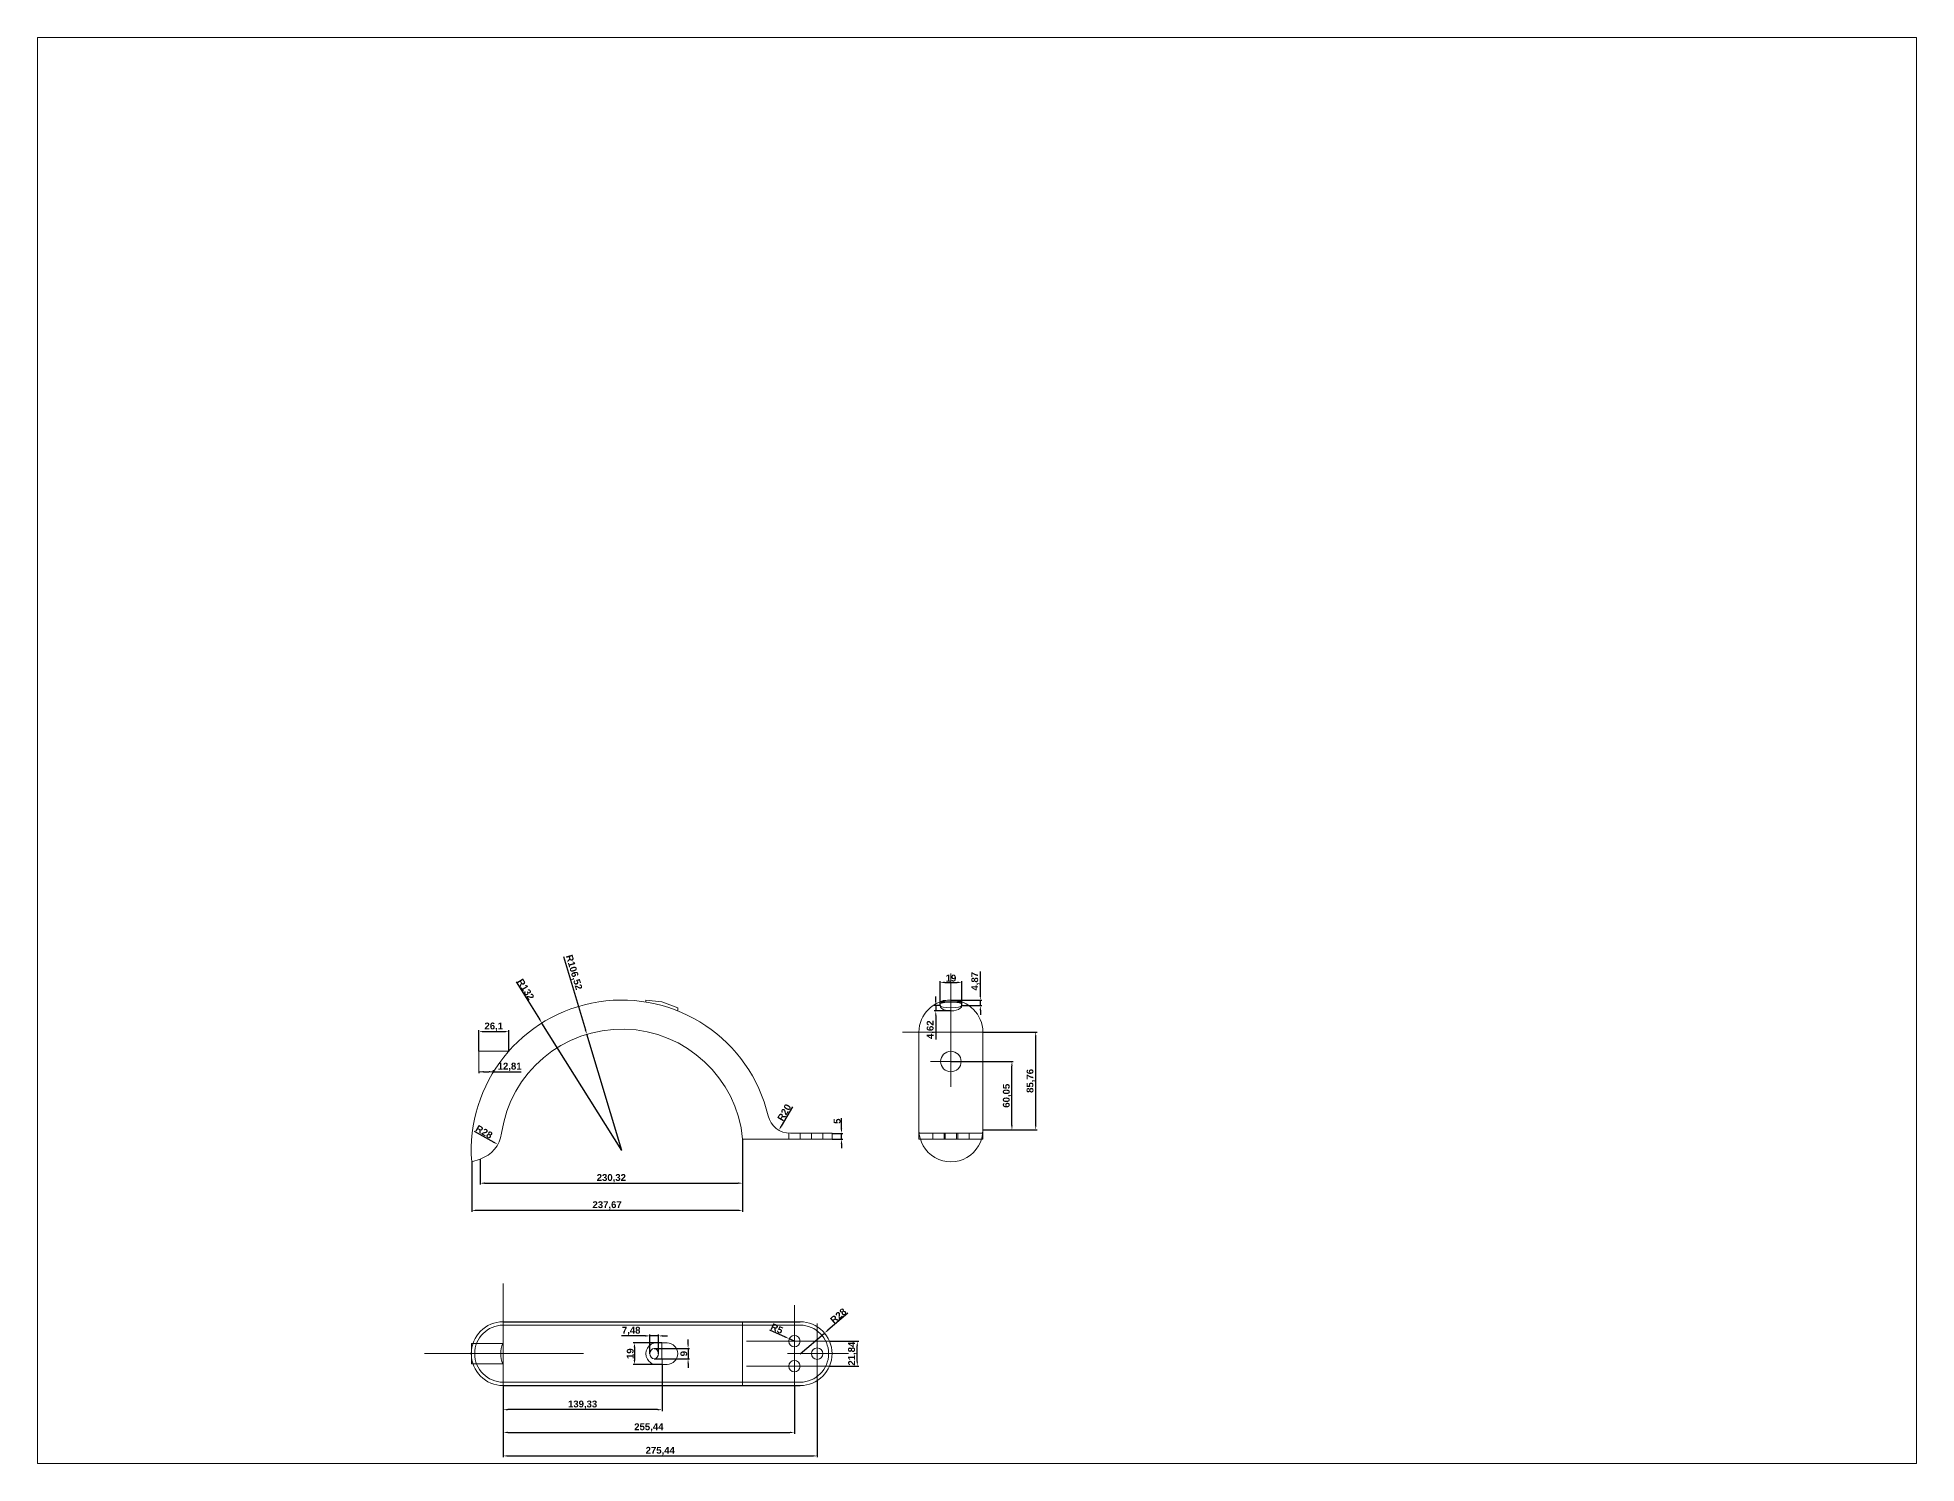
# Paper-space layout 'Presentación2' of a CAD drawing. Header units: millimetres. Extents: x 26 to 231, y 20 to 176.
# The model-space entities are those that its viewports show. They can reach past a viewport. Long polylines and large blocks are cut down to what shows.
import ezdxf

# ---------------------------------------------------------------- set-up
doc = ezdxf.new("R2010")
doc.units = ezdxf.units.MM
doc.linetypes.add('TRAZO_Y_PUNTO', pattern=[25.4, 12.7, -6.35, 0, -6.35])
doc.linetypes.add('TRAZOS', pattern=[19.05, 12.7, -6.35])
for name, color, linetype, lineweight in [('01_Contornos', 7, 'Continuous', 20), ('02_Ocultas', 4, 'TRAZOS', 20), ('03_Ejes', 1, 'TRAZO_Y_PUNTO', 18), ('04_Cotas', 3, 'Continuous', 18)]:
    doc.layers.add(name, color=color, linetype=linetype, lineweight=lineweight)
doc.styles.add('EstiloCota', font='arialbd.ttf', dxfattribs={"height": 6})
doc.dimstyles.new('CotasUNE', dxfattribs={"dimtxt": 10, "dimasz": 4, "dimexe": 1.25, "dimexo": 0, "dimtad": 1, "dimtxsty": 'EstiloCota', "dimcen": 2.5, "dimclrd": 256, "dimclrt": 256, "dimadec": 0, "dimazin": 0, "dimtfac": 1, "dimtmove": 0, "dimatfit": 3, "dimfxl": 1, "dimarcsym": 0})

# ---------------------------------------------------------------- blocks, each defined once
blk = doc.blocks.new('*D3')
at = {"layer": '04_Cotas', "color": 0, "lineweight": -2, "transparency": 16777216}
for p, q in [((101.4, 122.5), (101.4, 59.6)), ((376.9, 126.9), (376.9, 59.6))]:
    blk.add_line(p, q, dxfattribs=at)
at = {"layer": '04_Cotas', "lineweight": -2, "transparency": 16777216}
blk.add_line((105.4, 60.8), (372.9, 60.8), dxfattribs=at)
at = {"layer": '04_Cotas', "transparency": 16777216}
for points in [[(105.4, 61.5), (105.4, 60.2), (101.4, 60.8)], [(372.9, 61.5), (372.9, 60.2), (376.9, 60.8)]]:
    blk.add_solid(points, dxfattribs=at)
at = {"layer": 'Defpoints', "color": 0}
for p in [(101.4, 122.5), (376.9, 126.9), (376.9, 60.8)]:
    blk.add_point(p, dxfattribs=at)
at = {"layer": '04_Cotas', "transparency": 16777216, "insert": (239.2, 65.1), "char_height": 6, "attachment_point": 5, "style": 'EstiloCota'}
blk.add_mtext('275,44', dxfattribs=at)
blk = doc.blocks.new('*D4')
at = {"layer": '04_Cotas', "color": 0, "lineweight": -2, "transparency": 16777216}
for p, q in [((101.4, 122.5), (101.4, 80.2)), ((356.9, 122.5), (356.9, 80.2))]:
    blk.add_line(p, q, dxfattribs=at)
at = {"layer": '04_Cotas', "lineweight": -2, "transparency": 16777216}
blk.add_line((105.4, 81.4), (352.9, 81.4), dxfattribs=at)
at = {"layer": '04_Cotas', "transparency": 16777216}
for points in [[(105.4, 82.1), (105.4, 80.8), (101.4, 81.4)], [(352.9, 82.1), (352.9, 80.8), (356.9, 81.4)]]:
    blk.add_solid(points, dxfattribs=at)
at = {"layer": 'Defpoints', "color": 0}
for p in [(101.4, 122.5), (356.9, 122.5), (356.9, 81.4)]:
    blk.add_point(p, dxfattribs=at)
at = {"layer": '04_Cotas', "transparency": 16777216, "insert": (229.2, 85.7), "char_height": 6, "attachment_point": 5, "style": 'EstiloCota'}
blk.add_mtext('255,44', dxfattribs=at)
blk = doc.blocks.new('*D5')
at = {"layer": '04_Cotas', "color": 0, "lineweight": -2, "transparency": 16777216}
for p, q in [((240.6, 160), (215.4, 160)), ((240.8, 141), (215.4, 141))]:
    blk.add_line(p, q, dxfattribs=at)
at = {"layer": '04_Cotas', "lineweight": -2, "transparency": 16777216}
blk.add_line((216.6, 156), (216.6, 145), dxfattribs=at)
at = {"layer": '04_Cotas', "transparency": 16777216}
for points in [[(215.9, 156), (217.3, 156), (216.6, 160)], [(215.9, 145), (217.3, 145), (216.6, 141)]]:
    blk.add_solid(points, dxfattribs=at)
at = {"layer": 'Defpoints', "color": 0}
for p in [(240.6, 160), (216.6, 141), (240.8, 141)]:
    blk.add_point(p, dxfattribs=at)
at = {"layer": '04_Cotas', "transparency": 16777216, "insert": (212.9, 150.5), "char_height": 6, "attachment_point": 5, "rotation": 90, "style": 'EstiloCota'}
blk.add_mtext('19', dxfattribs=at)
blk = doc.blocks.new('*D6')
at = {"layer": '04_Cotas', "lineweight": -2, "transparency": 16777216}
for p, q in [((226.1, 166.1), (205.3, 166.1)), ((237.6, 166.1), (230.1, 166.1)), ((241.6, 166.1), (245.6, 166.1))]:
    blk.add_line(p, q, dxfattribs=at)
at = {"layer": '04_Cotas', "color": 0, "lineweight": -2, "transparency": 16777216}
for p, q in [((230.1, 150.5), (230.1, 167.4)), ((237.6, 150.5), (237.6, 167.4))]:
    blk.add_line(p, q, dxfattribs=at)
at = {"layer": '04_Cotas', "transparency": 16777216}
for points in [[(226.1, 166.8), (226.1, 165.4), (230.1, 166.1)], [(241.6, 166.8), (241.6, 165.4), (237.6, 166.1)]]:
    blk.add_solid(points, dxfattribs=at)
at = {"layer": 'Defpoints', "color": 0}
for p in [(230.1, 166.1), (230.1, 150.5), (237.6, 150.5)]:
    blk.add_point(p, dxfattribs=at)
at = {"layer": '04_Cotas', "transparency": 16777216, "insert": (213.7, 170.4), "char_height": 6, "attachment_point": 5, "style": 'EstiloCota'}
blk.add_mtext('7,48', dxfattribs=at)
blk = doc.blocks.new('*D7')
at = {"layer": '04_Cotas', "color": 0, "lineweight": -2, "transparency": 16777216}
for p, q in [((233.9, 155), (264.9, 155)), ((233.9, 146), (264.9, 146))]:
    blk.add_line(p, q, dxfattribs=at)
at = {"layer": '04_Cotas', "lineweight": -2, "transparency": 16777216}
for p, q in [((263.6, 159), (263.6, 163)), ((263.6, 155), (263.6, 146)), ((263.6, 142), (263.6, 138))]:
    blk.add_line(p, q, dxfattribs=at)
at = {"layer": '04_Cotas', "transparency": 16777216}
for points in [[(263, 159), (264.3, 159), (263.6, 155)], [(263, 142), (264.3, 142), (263.6, 146)]]:
    blk.add_solid(points, dxfattribs=at)
at = {"layer": 'Defpoints', "color": 0}
for p in [(233.9, 155), (233.9, 146), (263.6, 146)]:
    blk.add_point(p, dxfattribs=at)
at = {"layer": '04_Cotas', "transparency": 16777216, "insert": (259.9, 150.5), "char_height": 6, "attachment_point": 5, "rotation": 90, "style": 'EstiloCota'}
blk.add_mtext('9', dxfattribs=at)
blk = doc.blocks.new('*D8')
at = {"layer": '04_Cotas', "lineweight": -2, "transparency": 16777216}
for p, q in [((334.9, 171.5), (348.7, 165.2)), ((356.9, 161.5), (352.3, 163.6))]:
    blk.add_line(p, q, dxfattribs=at)
at = {"layer": '04_Cotas', "transparency": 16777216}
blk.add_solid([(349, 165.8), (348.4, 164.6), (352.3, 163.6)], dxfattribs=at)
at = {"layer": 'Defpoints', "color": 0}
for p in [(352.3, 163.6), (356.9, 161.5)]:
    blk.add_point(p, dxfattribs=at)
at = {"layer": '04_Cotas', "transparency": 16777216, "insert": (341.5, 172.5), "char_height": 6, "attachment_point": 5, "rotation": 335.525, "style": 'EstiloCota'}
blk.add_mtext('R5', dxfattribs=at)
blk = doc.blocks.new('*D9')
at = {"layer": '04_Cotas', "lineweight": -2, "transparency": 16777216}
for p, q in [((403.8, 185.9), (386.3, 171.1)), ((361.9, 150.5), (383.3, 168.6))]:
    blk.add_line(p, q, dxfattribs=at)
at = {"layer": '04_Cotas', "transparency": 16777216}
blk.add_solid([(385.9, 171.7), (386.8, 170.6), (383.3, 168.6)], dxfattribs=at)
at = {"layer": 'Defpoints', "color": 0}
for p in [(383.3, 168.6), (361.9, 150.5)]:
    blk.add_point(p, dxfattribs=at)
at = {"layer": '04_Cotas', "transparency": 16777216, "insert": (395.4, 183.7), "char_height": 6, "attachment_point": 5, "rotation": 40.1571, "style": 'EstiloCota'}
blk.add_mtext('R28', dxfattribs=at)
blk = doc.blocks.new('*D10')
at = {"layer": '04_Cotas', "color": 0, "lineweight": -2, "transparency": 16777216}
for p, q in [((522.2, 432.6), (569.8, 432.6)), ((522.2, 346.8), (569.8, 346.8))]:
    blk.add_line(p, q, dxfattribs=at)
at = {"layer": '04_Cotas', "lineweight": -2, "transparency": 16777216}
blk.add_line((568.5, 350.8), (568.5, 428.6), dxfattribs=at)
at = {"layer": '04_Cotas', "transparency": 16777216}
for points in [[(567.9, 428.6), (569.2, 428.6), (568.5, 432.6)], [(567.9, 350.8), (569.2, 350.8), (568.5, 346.8)]]:
    blk.add_solid(points, dxfattribs=at)
at = {"layer": 'Defpoints', "color": 0}
for p in [(522.2, 432.6), (568.5, 432.6), (522.2, 346.8)]:
    blk.add_point(p, dxfattribs=at)
at = {"layer": '04_Cotas', "transparency": 16777216, "insert": (564.2, 389.7), "char_height": 6, "attachment_point": 5, "rotation": 90, "style": 'EstiloCota'}
blk.add_mtext('85,76', dxfattribs=at)
blk = doc.blocks.new('*D11')
at = {"layer": '04_Cotas', "color": 0, "lineweight": -2, "transparency": 16777216}
for p, q in [((494.2, 406.7), (548.9, 406.7)), ((522.2, 346.7), (548.9, 346.7))]:
    blk.add_line(p, q, dxfattribs=at)
at = {"layer": '04_Cotas', "lineweight": -2, "transparency": 16777216}
blk.add_line((547.7, 350.7), (547.7, 402.7), dxfattribs=at)
at = {"layer": '04_Cotas', "transparency": 16777216}
for points in [[(547, 402.7), (548.3, 402.7), (547.7, 406.7)], [(547, 350.7), (548.3, 350.7), (547.7, 346.7)]]:
    blk.add_solid(points, dxfattribs=at)
at = {"layer": 'Defpoints', "color": 0}
for p in [(494.2, 406.7), (547.7, 406.7), (522.2, 346.7)]:
    blk.add_point(p, dxfattribs=at)
at = {"layer": '04_Cotas', "transparency": 16777216, "insert": (543.4, 376.7), "char_height": 6, "attachment_point": 5, "rotation": 90, "style": 'EstiloCota'}
blk.add_mtext('60,05', dxfattribs=at)
blk = doc.blocks.new('*D12')
at = {"layer": '04_Cotas', "lineweight": -2, "transparency": 16777216}
for p, q in [((112.7, 476.7), (133.2, 443.8)), ((205.4, 328.6), (135.4, 440.4))]:
    blk.add_line(p, q, dxfattribs=at)
at = {"layer": '04_Cotas', "transparency": 16777216}
blk.add_solid([(133.8, 444.2), (132.7, 443.5), (135.4, 440.4)], dxfattribs=at)
at = {"layer": 'Defpoints', "color": 0}
for p in [(135.4, 440.4), (205.4, 328.6)]:
    blk.add_point(p, dxfattribs=at)
at = {"layer": '04_Cotas', "transparency": 16777216, "insert": (121.2, 470), "char_height": 6, "attachment_point": 5, "rotation": 302.0674, "style": 'EstiloCota'}
blk.add_mtext('R132', dxfattribs=at)
blk = doc.blocks.new('*D13')
at = {"layer": '04_Cotas', "lineweight": -2, "transparency": 16777216}
for p, q in [((154.4, 498.8), (173.7, 434.4)), ((205.4, 328.6), (174.8, 430.6))]:
    blk.add_line(p, q, dxfattribs=at)
at = {"layer": '04_Cotas', "transparency": 16777216}
blk.add_solid([(174.3, 434.6), (173, 434.3), (174.8, 430.6)], dxfattribs=at)
at = {"layer": 'Defpoints', "color": 0}
for p in [(174.8, 430.6), (205.4, 328.6)]:
    blk.add_point(p, dxfattribs=at)
at = {"layer": '04_Cotas', "transparency": 16777216, "insert": (163.1, 484.8), "char_height": 6, "attachment_point": 5, "rotation": 286.7003, "style": 'EstiloCota'}
blk.add_mtext('R106,52', dxfattribs=at)
blk = doc.blocks.new('*D14')
at = {"layer": '04_Cotas', "color": 0, "lineweight": -2, "transparency": 16777216}
for p, q in [((387.7, 161.4), (413.3, 161.4)), ((387.7, 139.6), (413.3, 139.6))]:
    blk.add_line(p, q, dxfattribs=at)
at = {"layer": '04_Cotas', "lineweight": -2, "transparency": 16777216}
blk.add_line((412, 143.6), (412, 157.4), dxfattribs=at)
at = {"layer": '04_Cotas', "transparency": 16777216}
for points in [[(411.4, 157.4), (412.7, 157.4), (412, 161.4)], [(411.4, 143.6), (412.7, 143.6), (412, 139.6)]]:
    blk.add_solid(points, dxfattribs=at)
at = {"layer": 'Defpoints', "color": 0}
for p in [(387.7, 161.4), (412, 161.4), (387.7, 139.6)]:
    blk.add_point(p, dxfattribs=at)
at = {"layer": '04_Cotas', "transparency": 16777216, "insert": (407.7, 150.5), "char_height": 6, "attachment_point": 5, "rotation": 90, "style": 'EstiloCota'}
blk.add_mtext('21,84', dxfattribs=at)
blk = doc.blocks.new('*D16')
at = {"layer": '04_Cotas', "color": 0, "lineweight": -2, "transparency": 16777216}
for p, q in [((80.2, 415.7), (80.2, 434.2)), ((106.3, 415.7), (106.3, 434.2))]:
    blk.add_line(p, q, dxfattribs=at)
at = {"layer": '04_Cotas', "lineweight": -2, "transparency": 16777216}
blk.add_line((84.2, 432.9), (102.3, 432.9), dxfattribs=at)
at = {"layer": '04_Cotas', "transparency": 16777216}
for points in [[(84.2, 433.6), (84.2, 432.2), (80.2, 432.9)], [(102.3, 433.6), (102.3, 432.2), (106.3, 432.9)]]:
    blk.add_solid(points, dxfattribs=at)
at = {"layer": 'Defpoints', "color": 0}
for p in [(106.3, 432.9), (80.2, 415.7), (106.3, 415.7)]:
    blk.add_point(p, dxfattribs=at)
at = {"layer": '04_Cotas', "transparency": 16777216, "insert": (93.2, 437.2), "char_height": 6, "attachment_point": 5, "style": 'EstiloCota'}
blk.add_mtext('26,1', dxfattribs=at)
blk = doc.blocks.new('*D17')
at = {"layer": '04_Cotas', "color": 0, "lineweight": -2, "transparency": 16777216}
for p, q in [((80.2, 397.7), (80.2, 396.5)), ((93, 397.7), (93, 399))]:
    blk.add_line(p, q, dxfattribs=at)
at = {"layer": '04_Cotas', "lineweight": -2, "transparency": 16777216}
for p, q in [((84.2, 397.7), (89, 397.7)), ((93, 397.7), (117.2, 397.7))]:
    blk.add_line(p, q, dxfattribs=at)
at = {"layer": '04_Cotas', "transparency": 16777216}
for points in [[(84.2, 398.4), (84.2, 397.1), (80.2, 397.7)], [(89, 398.4), (89, 397.1), (93, 397.7)]]:
    blk.add_solid(points, dxfattribs=at)
at = {"layer": 'Defpoints', "color": 0}
for p in [(80.2, 397.7), (93, 397.7), (93, 397.7)]:
    blk.add_point(p, dxfattribs=at)
at = {"layer": '04_Cotas', "transparency": 16777216, "insert": (107.1, 402), "char_height": 6, "attachment_point": 5, "style": 'EstiloCota'}
blk.add_mtext('12,81', dxfattribs=at)
blk = doc.blocks.new('*D19')
at = {"layer": '04_Cotas', "lineweight": -2, "transparency": 16777216}
blk.add_line((355.1, 366.9), (345.3, 349.9), dxfattribs=at)
at = {"layer": '04_Cotas', "transparency": 16777216}
blk.add_solid([(344.7, 350.3), (345.9, 349.6), (343.3, 346.5)], dxfattribs=at)
at = {"layer": 'Defpoints', "color": 0}
for p in [(353.3, 363.7), (343.3, 346.5)]:
    blk.add_point(p, dxfattribs=at)
at = {"layer": '04_Cotas', "transparency": 16777216, "insert": (348, 362), "char_height": 6, "attachment_point": 5, "rotation": 59.8097, "style": 'EstiloCota'}
blk.add_mtext('R20', dxfattribs=at)
blk = doc.blocks.new('*D20')
at = {"layer": '04_Cotas', "lineweight": -2, "transparency": 16777216}
blk.add_line((76.1, 345.6), (93.2, 335.9), dxfattribs=at)
at = {"layer": '04_Cotas', "transparency": 16777216}
blk.add_solid([(93.5, 336.5), (92.9, 335.4), (96.7, 334)], dxfattribs=at)
at = {"layer": 'Defpoints', "color": 0}
for p in [(72.3, 347.8), (96.7, 334)]:
    blk.add_point(p, dxfattribs=at)
at = {"layer": '04_Cotas', "transparency": 16777216, "insert": (84.7, 345), "char_height": 6, "attachment_point": 5, "rotation": 330.4954, "style": 'EstiloCota'}
blk.add_mtext('R28', dxfattribs=at)
blk = doc.blocks.new('*D21')
at = {"layer": '04_Cotas', "lineweight": -2, "transparency": 16777216}
for p, q in [((398.1, 347.7), (398.1, 357)), ((398.1, 338.7), (398.1, 343.7)), ((398.1, 334.7), (398.1, 330.7))]:
    blk.add_line(p, q, dxfattribs=at)
at = {"layer": '04_Cotas', "color": 0, "lineweight": -2, "transparency": 16777216}
for p, q in [((389.9, 343.7), (399.4, 343.7)), ((389.9, 338.7), (399.4, 338.7))]:
    blk.add_line(p, q, dxfattribs=at)
at = {"layer": '04_Cotas', "transparency": 16777216}
for points in [[(397.5, 347.7), (398.8, 347.7), (398.1, 343.7)], [(397.5, 334.7), (398.8, 334.7), (398.1, 338.7)]]:
    blk.add_solid(points, dxfattribs=at)
at = {"layer": 'Defpoints', "color": 0}
for p in [(389.9, 343.7), (389.9, 338.7), (398.1, 343.7)]:
    blk.add_point(p, dxfattribs=at)
at = {"layer": '04_Cotas', "transparency": 16777216, "insert": (394.4, 354.4), "char_height": 6, "attachment_point": 5, "rotation": 90, "style": 'EstiloCota'}
blk.add_mtext('5', dxfattribs=at)
blk = doc.blocks.new('*D22')
at = {"layer": '04_Cotas', "color": 0, "lineweight": -2, "transparency": 16777216}
for p, q in [((311.5, 338.7), (311.5, 274.9)), ((73.8, 318.7), (73.8, 274.9))]:
    blk.add_line(p, q, dxfattribs=at)
at = {"layer": '04_Cotas', "lineweight": -2, "transparency": 16777216}
blk.add_line((307.5, 276.2), (77.8, 276.2), dxfattribs=at)
at = {"layer": '04_Cotas', "transparency": 16777216}
for points in [[(77.8, 276.8), (77.8, 275.5), (73.8, 276.2)], [(307.5, 276.8), (307.5, 275.5), (311.5, 276.2)]]:
    blk.add_solid(points, dxfattribs=at)
at = {"layer": 'Defpoints', "color": 0}
for p in [(311.5, 338.7), (73.8, 318.7), (73.8, 276.2)]:
    blk.add_point(p, dxfattribs=at)
at = {"layer": '04_Cotas', "transparency": 16777216, "insert": (192.6, 280.5), "char_height": 6, "attachment_point": 5, "style": 'EstiloCota'}
blk.add_mtext('237,67', dxfattribs=at)
blk = doc.blocks.new('*D23')
at = {"layer": '04_Cotas', "color": 0, "lineweight": -2, "transparency": 16777216}
for p, q in [((311.5, 338.7), (311.5, 298.8)), ((81.2, 321.2), (81.2, 298.8))]:
    blk.add_line(p, q, dxfattribs=at)
at = {"layer": '04_Cotas', "lineweight": -2, "transparency": 16777216}
blk.add_line((85.2, 300), (307.5, 300), dxfattribs=at)
at = {"layer": '04_Cotas', "transparency": 16777216}
for points in [[(85.2, 300.7), (85.2, 299.4), (81.2, 300)], [(307.5, 300.7), (307.5, 299.4), (311.5, 300)]]:
    blk.add_solid(points, dxfattribs=at)
at = {"layer": 'Defpoints', "color": 0}
for p in [(311.5, 338.7), (81.2, 321.2), (311.5, 300)]:
    blk.add_point(p, dxfattribs=at)
at = {"layer": '04_Cotas', "transparency": 16777216, "insert": (196.3, 304.3), "char_height": 6, "attachment_point": 5, "style": 'EstiloCota'}
blk.add_mtext('230,32', dxfattribs=at)
blk = doc.blocks.new('*D24')
at = {"layer": '04_Cotas', "color": 0, "lineweight": -2, "transparency": 16777216}
for p, q in [((484.7, 455.7), (484.7, 477.3)), ((503.7, 455.7), (503.7, 477.3))]:
    blk.add_line(p, q, dxfattribs=at)
at = {"layer": '04_Cotas', "lineweight": -2, "transparency": 16777216}
blk.add_line((488.7, 476.1), (499.7, 476.1), dxfattribs=at)
at = {"layer": '04_Cotas', "transparency": 16777216}
for points in [[(488.7, 476.8), (488.7, 475.4), (484.7, 476.1)], [(499.7, 476.8), (499.7, 475.4), (503.7, 476.1)]]:
    blk.add_solid(points, dxfattribs=at)
at = {"layer": 'Defpoints', "color": 0}
for p in [(503.7, 476.1), (484.7, 455.7), (503.7, 455.7)]:
    blk.add_point(p, dxfattribs=at)
at = {"layer": '04_Cotas', "transparency": 16777216, "insert": (494.2, 479.8), "char_height": 6, "attachment_point": 5, "style": 'EstiloCota'}
blk.add_mtext('19', dxfattribs=at)
blk = doc.blocks.new('*D25')
at = {"layer": '04_Cotas', "lineweight": -2, "transparency": 16777216}
for p, q in [((520, 464.6), (520, 485.6)), ((520, 455.7), (520, 460.6)), ((520, 451.7), (520, 447.7))]:
    blk.add_line(p, q, dxfattribs=at)
at = {"layer": '04_Cotas', "color": 0, "lineweight": -2, "transparency": 16777216}
for p, q in [((494.2, 460.6), (521.2, 460.6)), ((503.7, 455.7), (521.2, 455.7))]:
    blk.add_line(p, q, dxfattribs=at)
at = {"layer": '04_Cotas', "transparency": 16777216}
for points in [[(519.3, 464.6), (520.6, 464.6), (520, 460.6)], [(519.3, 451.7), (520.6, 451.7), (520, 455.7)]]:
    blk.add_solid(points, dxfattribs=at)
at = {"layer": 'Defpoints', "color": 0}
for p in [(494.2, 460.6), (503.7, 455.7), (520, 460.6)]:
    blk.add_point(p, dxfattribs=at)
at = {"layer": '04_Cotas', "transparency": 16777216, "insert": (515.7, 477.1), "char_height": 6, "attachment_point": 5, "rotation": 90, "style": 'EstiloCota'}
blk.add_mtext('4,87', dxfattribs=at)
blk = doc.blocks.new('*D26')
at = {"layer": '04_Cotas', "lineweight": -2, "transparency": 16777216}
for p, q in [((480.9, 459.7), (480.9, 463.7)), ((480.9, 455.7), (480.9, 451.1)), ((480.9, 447.1), (480.9, 426.1))]:
    blk.add_line(p, q, dxfattribs=at)
at = {"layer": '04_Cotas', "color": 0, "lineweight": -2, "transparency": 16777216}
for p, q in [((484.7, 455.7), (479.6, 455.7)), ((494.2, 451.1), (479.6, 451.1))]:
    blk.add_line(p, q, dxfattribs=at)
at = {"layer": '04_Cotas', "transparency": 16777216}
for points in [[(480.2, 459.7), (481.5, 459.7), (480.9, 455.7)], [(480.2, 447.1), (481.5, 447.1), (480.9, 451.1)]]:
    blk.add_solid(points, dxfattribs=at)
at = {"layer": 'Defpoints', "color": 0}
for p in [(480.9, 451.1), (484.7, 455.7), (494.2, 451.1)]:
    blk.add_point(p, dxfattribs=at)
at = {"layer": '04_Cotas', "transparency": 16777216, "insert": (476.6, 434.6), "char_height": 6, "attachment_point": 5, "rotation": 90, "style": 'EstiloCota'}
blk.add_mtext('4,62', dxfattribs=at)
blk = doc.blocks.new('*D28')
at = {"layer": '04_Cotas', "color": 0, "lineweight": -2, "transparency": 16777216}
for p, q in [((240.8, 141), (240.8, 100.1)), ((101.4, 122.5), (101.4, 100.1))]:
    blk.add_line(p, q, dxfattribs=at)
at = {"layer": '04_Cotas', "lineweight": -2, "transparency": 16777216}
blk.add_line((236.8, 101.4), (105.4, 101.4), dxfattribs=at)
at = {"layer": '04_Cotas', "transparency": 16777216}
for points in [[(105.4, 102), (105.4, 100.7), (101.4, 101.4)], [(236.8, 102), (236.8, 100.7), (240.8, 101.4)]]:
    blk.add_solid(points, dxfattribs=at)
at = {"layer": 'Defpoints', "color": 0}
for p in [(240.8, 141), (101.4, 122.5), (101.4, 101.4)]:
    blk.add_point(p, dxfattribs=at)
at = {"layer": '04_Cotas', "transparency": 16777216, "insert": (171.1, 105.7), "char_height": 6, "attachment_point": 5, "style": 'EstiloCota'}
blk.add_mtext('139,33', dxfattribs=at)

msp = doc.modelspace()

# ---------------------------------------------------------------- linework, layer by layer
for p, q in [((484.66, 455.715), (484.66, 458.934)), ((503.66, 455.715), (503.66, 458.934)), ((101.444, 178.508), (361.881, 178.508)), ((101.444, 122.508), (361.881, 122.508))]:
    msp.add_line(p, q)
at = {"layer": '01_Contornos'}
for p, q in [((226.598, 458.882), (226.598, 460.588)), ((226.598, 460.588), (240.598, 458.934)), ((240.598, 458.934), (254.598, 453.837)), ((254.598, 453.837), (254.598, 451.095)), ((484.66, 458.934), (503.66, 458.934)), ((466.16, 432.588), (466.16, 346.664)), ((522.159, 432.588), (522.159, 346.663)), ((106.286, 415.718), (80.186, 415.718)), ((80.186, 415.718), (80.186, 397.718)), ((80.186, 397.718), (92.994, 397.718)), ((466.16, 346.829), (466.136, 338.745)), ((522.159, 346.663), (522.159, 338.745)), ((389.881, 338.745), (311.476, 338.745)), ((361.772, 343.745), (353.324, 343.745)), ((389.881, 343.745), (361.772, 343.745)), ((389.881, 338.745), (389.881, 343.745)), ((389.881, 338.745), (389.881, 343.745)), ((467.327, 338.745), (466.136, 338.745)), ((520.992, 338.745), (522.159, 338.745)), ((81.152, 321.192), (73.811, 318.747)), ((101.052, 159.508), (73.685, 159.508)), ((73.685, 159.508), (73.685, 141.508)), ((236.162, 160.008), (245.38, 160.008)), ((240.598, 150.508), (240.598, 160.008)), ((240.598, 150.508), (240.771, 141.008)), ((73.685, 141.508), (101.052, 141.508)), ((236.162, 141.008), (245.38, 141.008))]:
    msp.add_line(p, q, dxfattribs=at)
at = {"layer": '01_Contornos', "linetype": 'TRAZOS', "ltscale": 0.2}
for p, q in [((351.876, 338.745), (351.886, 343.796)), ((361.881, 338.745), (361.881, 343.745)), ((371.881, 338.745), (371.881, 343.745)), ((381.881, 338.745), (381.881, 343.745))]:
    msp.add_line(p, q, dxfattribs=at)
at = {"layer": '01_Contornos'}
for centre, radius in [((494.16, 406.718), 9), ((356.881, 161.508), 5), ((376.881, 150.508), 5), ((356.881, 139.588), 5)]:
    msp.add_circle(centre, radius, dxfattribs=at)
for centre, radius, start, end in [((205.445, 328.587), 132.001, 13.373669, 184.275073), ((494.16, 432.588), 28, 0, 180), ((205.445, 328.587), 106.517, 5.472325, 171.806827), ((353.324, 363.745), 20, 193.373669, 270), ((494.16, 346.747), 28, 179.831528, 0.170638), ((72.301, 347.757), 28, 288.426907, 351.806827), ((101.444, 150.508), 28, 90, 270), ((361.881, 150.508), 28, 270, 90), ((124.376, 150.508), 25, 158.899804, 201.100196), ((236.098, 150.508), 9.5, 89.615461, 270.384539), ((245.098, 150.508), 9.5, 270.148922, 89.851078)]:
    msp.add_arc(centre, radius, start, end, dxfattribs=at)
for centre, major_axis, ratio, start_param, end_param in [((494.16, 458.934), (-9.5, 0), 0.17406268, 3.14159265, 6.28318531), ((494.16, 455.715), (9.5, 0), 0.48632368, 3.14159265, 6.28318531), ((494.16, 455.715), (-9.5, 0), 0.19767806, 6.28318531, 9.42477796)]:
    msp.add_ellipse(centre, major_axis=major_axis, ratio=ratio, start_param=start_param, end_param=end_param, dxfattribs=at)
msp.add_ellipse((233.857, 150.508), major_axis=(0, -4.5), ratio=0.83144225, dxfattribs=at)
at = {"layer": '02_Ocultas'}
for p, q in [((466.321, 343.745), (521.998, 343.745)), ((467.327, 338.745), (520.992, 338.745)), ((478.16, 343.745), (478.16, 338.745)), ((488.16, 343.745), (488.16, 338.745)), ((489.16, 343.745), (489.16, 338.745)), ((499.16, 343.745), (499.16, 338.745)), ((500.16, 343.745), (500.16, 338.745)), ((510.16, 343.745), (510.16, 338.745)), ((361.881, 175.508), (101.444, 175.508)), ((311.476, 178.508), (311.476, 122.508)), ((361.881, 125.508), (101.444, 125.508))]:
    msp.add_line(p, q, dxfattribs=at)
for centre, start, end in [((101.444, 150.508), 90, 270), ((361.881, 150.508), 270, 90)]:
    msp.add_arc(centre, 25, start, end, dxfattribs=at)
msp.add_ellipse((494.16, 457.228), major_axis=(-9.5, 0), ratio=0.17406268, start_param=3.14159265, end_param=6.28318531, dxfattribs=at)
at = {"layer": '03_Ejes'}
for p, q in [((494.16, 432.588), (494.16, 483.82)), ((494.16, 432.588), (451.571, 432.588)), ((494.16, 434.133), (494.16, 384.632)), ((494.16, 432.588), (549.429, 432.588)), ((494.16, 406.718), (476.252, 406.718)), ((494.16, 406.718), (514.02, 406.718)), ((101.444, 99.528), (101.444, 212.129)), ((356.881, 193.161), (356.881, 107.601)), ((376.881, 176.896), (376.881, 120.747)), ((101.444, 150.508), (32.523, 150.508)), ((101.444, 150.508), (171.862, 150.508)), ((314.759, 161.508), (395.333, 161.508)), ((404.474, 150.508), (350.744, 150.508)), ((314.759, 139.588), (391.989, 139.588))]:
    msp.add_line(p, q, dxfattribs=at)
at = {"layer": '04_Cotas'}
for p, q in [((466.321, 343.745), (466.151, 343.745)), ((521.998, 343.745), (522.159, 343.745))]:
    msp.add_line(p, q, dxfattribs=at)

# ---------------------------------------------------------------- dimensions: what is measured, and where the dimension line sits
for center, mpoint, picture, middle in [((205.445, 328.587), (174.836, 430.611), '*D13', (158.95, 483.561)), ((205.445, 328.587), (135.363, 440.447), '*D12', (118.051, 468.08)), ((353.324, 363.745), (343.267, 346.457), '*D19', (351.212, 360.114)), ((72.301, 347.757), (96.67, 333.967), '*D20', (82.903, 341.757)), ((361.881, 150.508), (383.281, 168.565), '*D9', (397.826, 180.838))]:
    dim = msp.add_radius_dim(center=center, mpoint=mpoint, dimstyle='CotasUNE', dxfattribs=at)
    dim.commit()
    dim.dimension.update_dxf_attribs({"geometry": picture, "text_midpoint": middle, "dimtype": 164})
for base, p1, p2, picture, middle in [((503.66, 476.093), (484.66, 455.715), (503.66, 455.715), '*D24', (494.16, 479.784)), ((106.286, 432.908), (80.186, 415.718), (106.286, 415.718), '*D16', (93.236, 437.215)), ((92.994, 397.718), (80.186, 397.718), (92.994, 397.718), '*D17', (107.094, 402.024)), ((73.8112, 276.1557), (311.4763, 338.7446), (73.8112, 318.7467), '*D22', (192.6437, 280.4622)), ((311.476, 300.039), (81.152, 321.192), (311.476, 338.745), '*D23', (196.314, 304.345)), ((230.116, 166.115), (237.599, 150.508), (230.116, 150.508), '*D6', (213.7, 170.422)), ((101.444, 101.351), (240.771, 141.008), (101.444, 122.508), '*D28', (171.108, 105.658))]:
    dim = msp.add_linear_dim(base=base, p1=p1, p2=p2, dimstyle='CotasUNE', dxfattribs=at)
    dim.commit()
    dim.dimension.update_dxf_attribs({"geometry": picture, "text_midpoint": middle})
for base, p1, p2, picture, middle in [((519.975, 460.588), (503.66, 455.715), (494.16, 460.588), '*D25', (515.669, 477.106)), ((480.86, 451.095), (484.66, 455.715), (494.16, 451.095), '*D26', (476.554, 434.601)), ((568.533, 432.588), (522.159, 346.83), (522.159, 432.588), '*D10', (564.226, 389.709)), ((547.6689, 406.7177), (522.1594, 346.6633), (494.1595, 406.7177), '*D11', (543.3624, 376.6905)), ((398.117, 343.745), (389.881, 338.745), (389.881, 343.745), '*D21', (394.441, 354.387)), ((216.601, 141.008), (240.598, 160.008), (240.771, 141.008), '*D5', (212.91, 150.508)), ((263.618, 146.008), (233.857, 155.008), (233.857, 146.008), '*D7', (259.927, 150.508))]:
    dim = msp.add_linear_dim(base=base, p1=p1, p2=p2, angle=90, dimstyle='CotasUNE', dxfattribs=at)
    dim.commit()
    dim.dimension.update_dxf_attribs({"geometry": picture, "text_midpoint": middle})
dim = msp.add_radius_dim(center=(356.881, 161.508), mpoint=(352.33, 163.579), dimstyle='CotasUNE', dxfattribs=at)
dim.commit()
dim.dimension.update_dxf_attribs({"geometry": '*D8', "text_midpoint": (341.522, 172.538)})
dim = msp.add_linear_dim(base=(412.034, 161.428), p1=(387.664, 139.588), p2=(387.664, 161.428), angle=90, dimstyle='CotasUNE', dxfattribs=at)
dim.commit()
dim.dimension.update_dxf_attribs({"geometry": '*D14', "text_midpoint": (412.034, 150.508), "dimtype": 160})
for base, p2, picture, middle in [((376.881, 60.817), (376.881, 126.865), '*D3', (239.162, 60.817)), ((356.881, 81.43), (356.881, 122.508), '*D4', (229.162, 81.43))]:
    dim = msp.add_linear_dim(base=base, p1=(101.444, 122.508), p2=p2, dimstyle='CotasUNE', dxfattribs=at)
    dim.commit()
    dim.dimension.update_dxf_attribs({"geometry": picture, "text_midpoint": middle, "dimtype": 160})

psp = doc.layouts.new('Presentación2')

# ---------------------------------------------------------------- viewports
at = {"layer": '04_Cotas'}
psp.add_viewport(center=(128.5, 97.5), size=(205.6, 156), view_center_point=(517.041, 679.471), view_height=1250.42305, dxfattribs=at)

doc.saveas('drawing.dxf')
